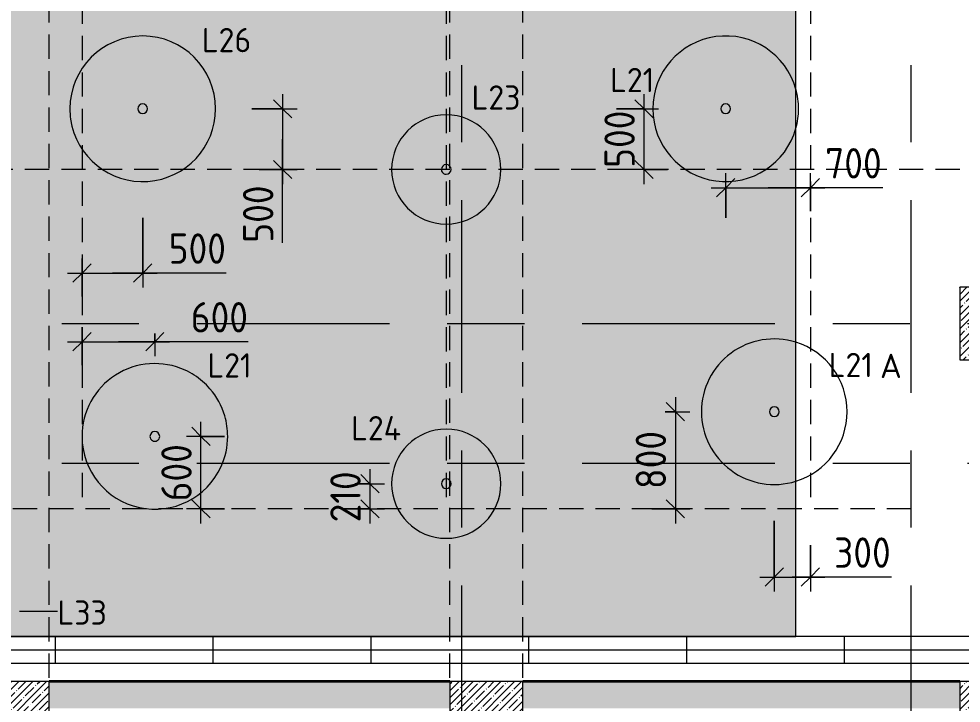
# Model space of a CAD drawing. Header units: millimetres. Extents: x -2911 to 185522, y -8553 to 29000.
# Drawn here: x 22260 to 30022, y 15021 to 20661 of the extents above; entities that cross this region are included whole.
import ezdxf

# ---------------------------------------------------------------- set-up
doc = ezdxf.new("R2010")
doc.units = ezdxf.units.MM
doc.linetypes.add('ADSK_Штрих_ш2 п1', pattern=[300, 200, -100])
doc.linetypes.add('Осевая', pattern=[3175, 635, -476.25, 1587.5, -476.25])
for name, color, linetype, lineweight in [('A-ANNO-DIMS', 7, 'Continuous', 9), ('A-ANNO-DIMS-100', 7, 'Continuous', 9), ('A-DETL-1', 7, 'ADSK_Штрих_ш2 п1', 9), ('A-WALL', 7, 'Continuous', 9), ('A-WALL-PATT', 7, 'Continuous', 9), ('E-LITE-EQPM-IDEN', 7, 'Continuous', 9), ('I-WALL', 7, 'Continuous', 9), ('S-COLS', 7, 'Continuous', 9), ('Оси-2', 7, 'Осевая', 9)]:
    doc.layers.add(name, color=color, linetype=linetype, lineweight=lineweight)
for name, color, linetype, lineweight, true_color in [('A-CLNG-1', 7, 'Continuous', 9, 0xc0c0c0), ('A-WALL-3', 7, 'Continuous', 35, 0x3c3c3c), ('E-LITE-EQPM-1', 1, 'Continuous', 9, 0xff0000), ('G-ANNO-TEXT-1', 1, 'Continuous', 9, 0xff0000)]:
    doc.layers.add(name, color=color, linetype=linetype, lineweight=lineweight, true_color=true_color)
doc.layers.add('A-CLNG-PATT-1', color=7, linetype='Continuous', lineweight=9, transparency=1)
doc.styles.add('GOST Common', font='GOST_Common.ttf', dxfattribs={"height": 200})
doc.styles.add('ISOCPEUR', font='isocpeur.ttf', dxfattribs={"width": 0.9, "height": 250})
doc.styles.add('ISOCPEUR_1', font='isocpeur.ttf', dxfattribs={"height": 200})
doc.dimstyles.new('ISO-2_5_0_9К_БОЛЬШОЙ', dxfattribs={"dimscale": 304.8, "dimtxt": 248.995294, "dimasz": 0.492126, "dimexe": 0.393701, "dimexo": 0.984252, "dimgap": 0, "dimtad": 1, "dimdec": 0, "dimrnd": 10, "dimzin": 0, "dimdsep": 46, "dimtxsty": 'ISOCPEUR', "dimblk1": 'OBLIQUE', "dimblk2": 'OBLIQUE', "dimsah": 1, "dimcen": 0.09, "dimdle": 0.393701, "dimazin": 0, "dimtfac": 1, "dimtdec": 4, "dimtix": 1, "dimtmove": 0, "dimatfit": 3, "dimfxl": 1, "dimtvp": 1, "dimtolj": 1, "dimtzin": 0, "dimarcsym": 2})
doc.dimstyles.new('ISO-2_5_0_9К_БОЛЬШОЙ_2', dxfattribs={"dimscale": 304.8, "dimtxt": 248.995294, "dimasz": 0.492126, "dimexe": 0.393701, "dimexo": 0.984252, "dimgap": 0, "dimtad": 1, "dimdec": 0, "dimrnd": 10, "dimzin": 0, "dimdsep": 46, "dimtxsty": 'ISOCPEUR', "dimblk1": 'OBLIQUE', "dimblk2": 'OBLIQUE', "dimsah": 1, "dimcen": 0.09, "dimdle": 0.393701, "dimazin": 0, "dimtfac": 1, "dimtdec": 4, "dimtix": 1, "dimtmove": 1, "dimatfit": 3, "dimfxl": 1, "dimtvp": 1, "dimtolj": 1, "dimtzin": 0, "dimarcsym": 2})

# ---------------------------------------------------------------- blocks, each defined once
blk = doc.blocks.new('BSC_Колонна _Прямоугольная - 600х600-V7-План расстановки осветительного оборудования 2 этажа в осях 1-12')
at = {"layer": 'S-COLS'}
h = blk.add_hatch(dxfattribs=at)
h.set_pattern_fill('FP_10', color=256, style=0, pattern_type=2)
h.set_pattern_definition([(45, (-26110, -14900), (-57.02463, 57.02463), []), (45, (-26052.975, -14900), (-57.02463, 57.02463), [100.806, -20.161, 3.353, -16.808])])
h.paths.add_polyline_path([(-300, -300), (300, -300), (300, 300), (-300, 300), (-300, -63.6)])
for p, q in [((300, 300), (-300, 300)), ((-300, 300), (-300, -300)), ((300, -300), (300, 300)), ((-300, -300), (300, -300))]:
    blk.add_line(p, q, dxfattribs=at)
blk = doc.blocks.new('BSC_Колонна _Прямоугольная - 600х600-V19-План расстановки осветительного оборудования 2 этажа в осях 1-12')
at = {"layer": 'S-COLS'}
h = blk.add_hatch(dxfattribs=at)
h.set_pattern_fill('FP_25', color=256, style=0, pattern_type=2)
h.set_pattern_definition([(45, (-30310, -14900), (-57.02463, 57.02463), []), (45, (-30252.975, -14900), (-57.02463, 57.02463), [100.806, -20.161, 3.353, -16.808])])
h.paths.add_polyline_path([(-300, -300), (300, -300), (300, 300), (-300, 300), (-300, -63.6)])
for p, q in [((300, 300), (-300, 300)), ((-300, 300), (-300, -300)), ((300, -300), (300, 300)), ((-300, -300), (300, -300))]:
    blk.add_line(p, q, dxfattribs=at)
blk = doc.blocks.new('BSC_Колонна _Прямоугольная - 600х600-V26-План расстановки осветительного оборудования 2 этажа в осях 1-12')
at = {"layer": 'S-COLS'}
h = blk.add_hatch(dxfattribs=at)
h.set_pattern_fill('FP_30', color=256, style=0, pattern_type=2)
h.set_pattern_definition([(45, (-22210, -14900), (-57.02463, 57.02463), []), (45, (-22152.975, -14900), (-57.02463, 57.02463), [100.806, -20.161, 3.353, -16.808])])
h.paths.add_polyline_path([(-300, -300), (300, -300), (300, 300), (-300, 300), (-300, -63.6)])
for p, q in [((300, 300), (-300, 300)), ((-300, 300), (-300, -300)), ((300, -300), (300, 300)), ((-300, -300), (300, -300))]:
    blk.add_line(p, q, dxfattribs=at)
blk = doc.blocks.new('Освещение амфитеатр - 1200мм ral1015-33002351-План расстановки осветительного оборудования 2 этажа в осях 1-12')
at = {"layer": 'E-LITE-EQPM-1'}
for radius, start, end in [(600, 360, 180), (600, 180, 188.18182), (40, 360, 180), (40, 180, 360), (600, 188.18182, 360)]:
    blk.add_arc((0, 0), radius, start, end, dxfattribs=at)
blk = doc.blocks.new('Освещение амфитеатр - 1200мм  Ral5024-V43-План расстановки осветительного оборудования 2 этажа в осях 1-12')
at = {"layer": 'E-LITE-EQPM-1'}
for radius, start, end in [(600, 65.45455, 180), (600, 57.27273, 65.45455), (600, 40.90909, 57.27273), (600, 16.36364, 40.90909), (600, 8.18182, 16.36364), (600, 360, 8.18182), (600, 180, 335.45455), (40, 360, 180), (40, 180, 300), (40, 300, 360), (600, 335.45455, 360)]:
    blk.add_arc((0, 0), radius, start, end, dxfattribs=at)
blk = doc.blocks.new('Освещение амфитеатр - 900мм ral5024-V55-План расстановки осветительного оборудования 2 этажа в осях 1-12')
at = {"layer": 'E-LITE-EQPM-1'}
for radius, start, end in [(450, 360, 180), (450, 180, 360), (40, 360, 180), (40, 180, 255), (40, 270, 360), (40, 255, 270)]:
    blk.add_arc((0, 0), radius, start, end, dxfattribs=at)
blk = doc.blocks.new('Освещение амфитеатр - 1200мм  Ral5024-V56-План расстановки осветительного оборудования 2 этажа в осях 1-12')
at = {"layer": 'E-LITE-EQPM-1'}
for radius, start, end in [(600, 15.55241, 180), (600, 360, 15.55241), (600, 180, 344.44759), (40, 360, 180), (40, 180, 360), (600, 344.44759, 360)]:
    blk.add_arc((0, 0), radius, start, end, dxfattribs=at)
blk = doc.blocks.new('Освещение амфитеатр - 1200мм  Ral5024-V57-План расстановки осветительного оборудования 2 этажа в осях 1-12')
at = {"layer": 'E-LITE-EQPM-1'}
for radius, start, end in [(600, 72.77335, 180), (600, 360, 72.77335), (600, 180, 287.22665), (40, 360, 180), (40, 180, 360), (600, 287.22665, 360)]:
    blk.add_arc((0, 0), radius, start, end, dxfattribs=at)
blk = doc.blocks.new('Стены наклон_ амфитеатр - Стены наклон_ амфитеатр-32992696-План расстановки осветительного оборудования 2 этажа в осях 1-12')
at = {"layer": 'A-WALL-PATT'}
h = blk.add_hatch(dxfattribs=at)
h.set_pattern_fill('FP_62', color=256, style=0, pattern_type=2)
h.set_pattern_definition([(180, (26460, 15460), (-4e-13, -3050), []), (270, (26460, 15460), (1300, 8e-14), [])])
h.paths.add_polyline_path([(21879, 15350), (31041, 15350), (31041, 15570), (21879, 15570), (21879, 15359.7)])
at = {"layer": 'A-WALL'}
for p, q in [((28660, 15570), (21910, 15570)), ((31041, 15570), (28660, 15570))]:
    blk.add_line(p, q, dxfattribs=at)
blk = doc.blocks.new('Освещение амфитеатр - 900мм-33000844-План расстановки осветительного оборудования 2 этажа в осях 1-12')
at = {"layer": 'E-LITE-EQPM-1'}
for radius, start, end in [(450, 360, 180), (450, 180, 360), (40, 360, 180), (40, 180, 360)]:
    blk.add_arc((0, 0), radius, start, end, dxfattribs=at)
blk = doc.blocks.new('BSC_Колонна _Прямоугольная - 600х600-V61-План расстановки осветительного оборудования 2 этажа в осях 1-12')
at = {"layer": 'S-COLS'}
h = blk.add_hatch(dxfattribs=at)
h.set_pattern_fill('FP_64', color=256, style=0, pattern_type=2)
h.set_pattern_definition([(45, (-30310, -18150), (-57.02463, 57.02463), []), (45, (-30252.975, -18150), (-57.02463, 57.02463), [100.806, -20.161, 3.353, -16.808])])
h.paths.add_polyline_path([(-300, -300), (300, -300), (300, 300), (-300, 300)])
for p, q in [((300, 300), (-300, 300)), ((-300, 300), (-300, -300)), ((300, -300), (300, 300)), ((-300, -300), (300, -300))]:
    blk.add_line(p, q, dxfattribs=at)
blk = doc.blocks.new('DIMBLOCK112-План расстановки осветительного оборудования 2 этажа в осях 1-12')
at = {"layer": 'A-ANNO-DIMS-100'}
for p, q in [((23280, 19020), (23280, 18446.2)), ((23280, 18566.2), (23280, 19020)), ((22780, 18372.3), (22780, 18686.2)), ((22660, 18566.2), (23400, 18566.2)), ((22780, 18566.2), (22780, 18372.3)), ((23393.5, 18566.2), (23030, 18566.2)), ((23967.5, 18566.2), (23393.5, 18566.2))]:
    blk.add_line(p, q, dxfattribs=at)
at = {"layer": 'A-ANNO-DIMS-100', "lineweight": 20}
for p, q in [((22780, 18566.2), (22855, 18641.2)), ((23280, 18566.2), (23355, 18641.2)), ((22780, 18566.2), (22705, 18491.2)), ((23280, 18566.2), (23205, 18491.2))]:
    blk.add_line(p, q, dxfattribs=at)
at = {"layer": 'A-ANNO-DIMS-100', "color": 0, "insert": (23493.5, 18892.8), "char_height": 250, "width": 568.858, "attachment_point": 1, "line_spacing_factor": 1.149209, "style": 'ISOCPEUR'}
blk.add_mtext('500', dxfattribs=at)
blk = doc.blocks.new('_Oblique')
at = {"color": 0, "linetype": 'ByBlock', "lineweight": -2}
blk.add_line((-0.5, -0.5), (0.5, 0.5), dxfattribs=at)
blk = doc.blocks.new('DIMBLOCK113-План расстановки осветительного оборудования 2 этажа в осях 1-12')
at = {"layer": 'A-ANNO-DIMS-100'}
for p, q in [((22780, 17806.2), (22780, 18120.1)), ((23380, 18069.1), (23380, 17880.1)), ((23380, 18000.1), (23380, 18069.1)), ((22660, 18000.1), (23500, 18000.1)), ((22780, 18000.1), (22780, 17806.2)), ((23575.8, 18000.1), (23080, 18000.1)), ((24149.9, 18000.1), (23575.8, 18000.1))]:
    blk.add_line(p, q, dxfattribs=at)
at = {"layer": 'A-ANNO-DIMS-100', "lineweight": 20}
for p, q in [((22780, 18000.1), (22855, 18075.1)), ((23380, 18000.1), (23455, 18075.1)), ((22780, 18000.1), (22705, 17925.1)), ((23380, 18000.1), (23305, 17925.1))]:
    blk.add_line(p, q, dxfattribs=at)
at = {"layer": 'A-ANNO-DIMS-100', "color": 0, "insert": (23675.8, 18326.7), "char_height": 250, "width": 568.858, "attachment_point": 1, "line_spacing_factor": 1.149209, "style": 'ISOCPEUR'}
blk.add_mtext('600', dxfattribs=at)
blk = doc.blocks.new('DIMBLOCK114-План расстановки осветительного оборудования 2 этажа в осях 1-12')
at = {"layer": 'A-ANNO-DIMS-100'}
for p, q in [((28082.5, 19020), (28082.5, 19389)), ((28780, 19075), (28780, 19389)), ((27962.5, 19269), (28900, 19269)), ((28082.5, 19269), (28082.5, 19020)), ((28801.5, 19269), (28431.2, 19269)), ((28780, 19269), (28780, 19075)), ((29375.5, 19269), (28801.5, 19269))]:
    blk.add_line(p, q, dxfattribs=at)
at = {"layer": 'A-ANNO-DIMS-100', "lineweight": 20}
for p, q in [((28082.5, 19269), (28157.5, 19344)), ((28780, 19269), (28855, 19344)), ((28082.5, 19269), (28007.5, 19194)), ((28780, 19269), (28705, 19194))]:
    blk.add_line(p, q, dxfattribs=at)
at = {"layer": 'A-ANNO-DIMS-100', "color": 0, "insert": (28901.5, 19595.6), "char_height": 250, "width": 568.858, "attachment_point": 1, "line_spacing_factor": 1.149209, "style": 'ISOCPEUR'}
blk.add_mtext('700', dxfattribs=at)
blk = doc.blocks.new('DIMBLOCK127-План расстановки осветительного оборудования 2 этажа в осях 1-12')
at = {"layer": 'A-ANNO-DIMS-100'}
for p, q in [((25151.7, 16950), (25151.7, 16503.4)), ((25030, 16830), (25271.7, 16830)), ((25151.7, 16830), (25030, 16830)), ((24957.8, 16623.4), (25271.7, 16623.4)), ((25151.7, 16623.4), (24957.8, 16623.4))]:
    blk.add_line(p, q, dxfattribs=at)
at = {"layer": 'A-ANNO-DIMS-100', "lineweight": 20}
for p, q in [((25151.7, 16830), (25076.7, 16905)), ((25151.7, 16830), (25226.7, 16755)), ((25151.7, 16623.4), (25076.7, 16698.4)), ((25151.7, 16623.4), (25226.7, 16548.4))]:
    blk.add_line(p, q, dxfattribs=at)
at = {"layer": 'A-ANNO-DIMS-100', "color": 0, "insert": (24825.1, 16511.2), "char_height": 250, "width": 517.144, "attachment_point": 1, "rotation": 90, "line_spacing_factor": 1.149209, "style": 'ISOCPEUR'}
blk.add_mtext('210', dxfattribs=at)
blk = doc.blocks.new('DIMBLOCK128-План расстановки осветительного оборудования 2 этажа в осях 1-12')
at = {"layer": 'A-ANNO-DIMS-100'}
for p, q in [((28482.5, 16523.4), (28482.5, 15940.7)), ((28482.5, 16060.7), (28482.5, 16523.4)), ((28780, 16323.4), (28780, 15940.7)), ((28780, 16060.7), (28780, 16323.4)), ((28362.5, 16060.7), (28900, 16060.7)), ((28875.3, 16060.7), (28631.2, 16060.7)), ((29449.3, 16060.7), (28875.3, 16060.7))]:
    blk.add_line(p, q, dxfattribs=at)
at = {"layer": 'A-ANNO-DIMS-100', "lineweight": 20}
for p, q in [((28482.5, 16060.7), (28557.5, 16135.7)), ((28780, 16060.7), (28855, 16135.7)), ((28482.5, 16060.7), (28407.5, 15985.7)), ((28780, 16060.7), (28705, 15985.7))]:
    blk.add_line(p, q, dxfattribs=at)
at = {"layer": 'A-ANNO-DIMS-100', "color": 0, "insert": (28975.3, 16387.3), "char_height": 250, "width": 568.858, "attachment_point": 1, "line_spacing_factor": 1.149209, "style": 'ISOCPEUR'}
blk.add_mtext('300', dxfattribs=at)
blk = doc.blocks.new('DIMBLOCK129-План расстановки осветительного оборудования 2 этажа в осях 1-12')
at = {"layer": 'A-ANNO-DIMS-100'}
for p, q in [((27667.6, 17543.4), (27667.6, 16503.4)), ((27582.5, 17423.4), (27787.6, 17423.4)), ((27667.6, 17423.4), (27582.5, 17423.4)), ((27473.7, 16623.4), (27787.6, 16623.4)), ((27667.6, 16623.4), (27473.7, 16623.4))]:
    blk.add_line(p, q, dxfattribs=at)
at = {"layer": 'A-ANNO-DIMS-100', "lineweight": 20}
for p, q in [((27667.6, 17423.4), (27592.6, 17498.4)), ((27667.6, 17423.4), (27742.6, 17348.4)), ((27667.6, 16623.4), (27592.6, 16698.4)), ((27667.6, 16623.4), (27742.6, 16548.4))]:
    blk.add_line(p, q, dxfattribs=at)
at = {"layer": 'A-ANNO-DIMS-100', "color": 0, "insert": (27341, 16786.4), "char_height": 250, "width": 568.858, "attachment_point": 1, "rotation": 90, "line_spacing_factor": 1.149209, "style": 'ISOCPEUR'}
blk.add_mtext('800', dxfattribs=at)
blk = doc.blocks.new('DIMBLOCK130-План расстановки осветительного оборудования 2 этажа в осях 1-12')
at = {"layer": 'A-ANNO-DIMS-100'}
for p, q in [((23759.9, 16503.4), (23759.9, 17340)), ((23953.8, 17220), (23639.9, 17220)), ((23759.9, 17220), (23953.8, 17220)), ((23953.8, 16623.4), (23639.9, 16623.4)), ((23759.9, 16623.4), (23953.8, 16623.4))]:
    blk.add_line(p, q, dxfattribs=at)
at = {"layer": 'A-ANNO-DIMS-100', "lineweight": 20}
for p, q in [((23759.9, 17220), (23684.9, 17295)), ((23759.9, 17220), (23834.9, 17145)), ((23759.9, 16623.4), (23684.9, 16698.4)), ((23759.9, 16623.4), (23834.9, 16548.4))]:
    blk.add_line(p, q, dxfattribs=at)
at = {"layer": 'A-ANNO-DIMS-100', "color": 0, "insert": (23433.3, 16684.7), "char_height": 250, "width": 568.858, "attachment_point": 1, "rotation": 90, "line_spacing_factor": 1.149209, "style": 'ISOCPEUR'}
blk.add_mtext('600', dxfattribs=at)
blk = doc.blocks.new('DIMBLOCK133-План расстановки осветительного оборудования 2 этажа в осях 1-12')
at = {"layer": 'A-ANNO-DIMS-100'}
for p, q in [((24432.8, 20040), (24432.8, 19300)), ((24180, 19920), (24552.8, 19920)), ((24432.8, 19920), (24180, 19920)), ((24432.8, 19389.9), (24432.8, 19670)), ((24238.8, 19420), (24552.8, 19420)), ((24432.8, 19420), (24238.8, 19420)), ((24432.8, 18815.9), (24432.8, 19389.9))]:
    blk.add_line(p, q, dxfattribs=at)
at = {"layer": 'A-ANNO-DIMS-100', "lineweight": 20}
for p, q in [((24432.8, 19920), (24357.8, 19995)), ((24432.8, 19920), (24507.8, 19845)), ((24432.8, 19420), (24357.8, 19495)), ((24432.8, 19420), (24507.8, 19345))]:
    blk.add_line(p, q, dxfattribs=at)
at = {"layer": 'A-ANNO-DIMS-100', "color": 0, "insert": (24106.1, 18815.9), "char_height": 250, "width": 568.858, "attachment_point": 1, "rotation": 90, "line_spacing_factor": 1.149209, "style": 'ISOCPEUR'}
blk.add_mtext('500', dxfattribs=at)
blk = doc.blocks.new('DIMBLOCK137-План расстановки осветительного оборудования 2 этажа в осях 1-12')
at = {"layer": 'A-ANNO-DIMS-100'}
for p, q in [((27410, 19300), (27410, 20040)), ((27182.5, 19920), (27530, 19920)), ((27410, 19920), (27182.5, 19920)), ((27604, 19420), (27290, 19420)), ((27410, 19420), (27604, 19420))]:
    blk.add_line(p, q, dxfattribs=at)
at = {"layer": 'A-ANNO-DIMS-100', "lineweight": 20}
for p, q in [((27410, 19920), (27335, 19995)), ((27410, 19920), (27485, 19845)), ((27410, 19420), (27335, 19495)), ((27410, 19420), (27485, 19345))]:
    blk.add_line(p, q, dxfattribs=at)
at = {"layer": 'A-ANNO-DIMS-100', "color": 0, "insert": (27083.4, 19433), "char_height": 250, "width": 568.858, "attachment_point": 1, "rotation": 90, "line_spacing_factor": 1.149209, "style": 'ISOCPEUR'}
blk.add_mtext('500', dxfattribs=at)

msp = doc.modelspace()

# ---------------------------------------------------------------- hatches: boundary and pattern name
at = {"layer": 'A-CLNG-PATT-1'}
msp.add_hatch(color=256, dxfattribs=at).paths.add_polyline_path([(21910, 15570), (28660, 15570), (28660, 26098.9999), (21910, 26098.9999), (21910, 15882.8923)])
at = {"layer": 'I-WALL'}
h = msp.add_hatch(dxfattribs=at)
h.set_pattern_fill('FP_13', color=256, style=0, pattern_type=2)
h.set_pattern_definition([(45, (0, 0), (-57.02463, 57.02463), []), (45, (57.025, 0), (-57.02463, 57.02463), [100.806, -20.161, 3.353, -16.808])])
h.paths.add_polyline_path([(30010, 14980), (30010, 15200), (26410, 15200), (26410, 14980), (28961.5965, 14980)])
h.paths.add_polyline_path([(30790, 14980), (30790, 15200), (30610, 15200), (30610, 14980)])
h.paths.add_polyline_path([(25810, 14980), (25810, 15200), (22510, 15200), (22510, 14980), (25306.2326, 14980)])
h.paths.add_polyline_path([(21650.8687, 14980), (21910, 14980), (21910, 15200), (18710.2566, 15200), (18710.2566, 14980), (20210, 14980)])
h.paths.add_polyline_path([(18090.2566, 14980), (18110.2566, 14980), (18110.2566, 15200), (14320, 15200), (14320, 14980), (16890, 14980)])

# ---------------------------------------------------------------- linework, layer by layer
at = {"layer": 'A-CLNG-1'}
for p, q in [((28660, 15570), (28660, 26098.9999)), ((21910, 15570), (28660, 15570))]:
    msp.add_line(p, q, dxfattribs=at)
at = {"layer": 'A-DETL-1'}
for p, q in [((22509.7434, 15231.0001), (22509.7434, 26499.9999)), ((25810, 15231.0001), (25810, 26499.9999)), ((26410, 15231.0001), (26410, 26499.9999)), ((22780, 25020), (22780, 16623.4142)), ((25780, 25020), (25780, 16623.4142)), ((28780, 25020), (28780, 16623.4142)), ((30010, 19420), (16780, 19420)), ((29610, 16623.4142), (16780, 16623.4142))]:
    msp.add_line(p, q, dxfattribs=at)
at = {"layer": 'A-WALL-3'}
for p, q in [((25810, 15200), (22510, 15200)), ((30010, 15200), (26410, 15200))]:
    msp.add_line(p, q, dxfattribs=at)
at = {"layer": 'E-LITE-EQPM-IDEN'}
msp.add_line((22265.613, 15780.5677), (22578.5877, 15780.5677), dxfattribs=at)
at = {"layer": 'I-WALL'}
msp.add_line((21910, 15350.0001), (30610, 15350.0001), dxfattribs=at)
at = {"layer": 'Оси-2'}
for p, q in [((25910, 593.7414), (25910, 24898.0711)), ((29610, 593.7414), (29610, 24898.0711)), ((389, 18150.0001), (36260, 18150.0001)), ((389, 17000.0001), (36260, 17000.0001))]:
    msp.add_line(p, q, dxfattribs=at)

# ---------------------------------------------------------------- block references
at = {"layer": 'A-WALL'}
msp.add_blockref('Стены наклон_ амфитеатр - Стены наклон_ амфитеатр-32992696-План расстановки осветительного оборудования 2 этажа в осях 1-12', (0, 0), dxfattribs=at)
at = {"layer": 'E-LITE-EQPM-1'}
for name, p in [('Освещение амфитеатр - 1200мм ral1015-33002351-План расстановки осветительного оборудования 2 этажа в осях 1-12', (23280, 19920)), ('Освещение амфитеатр - 1200мм  Ral5024-V56-План расстановки осветительного оборудования 2 этажа в осях 1-12', (28082.5, 19920)), ('Освещение амфитеатр - 900мм ral5024-V55-План расстановки осветительного оборудования 2 этажа в осях 1-12', (25780, 19420)), ('Освещение амфитеатр - 1200мм  Ral5024-V57-План расстановки осветительного оборудования 2 этажа в осях 1-12', (28482.5, 17423.4142)), ('Освещение амфитеатр - 1200мм  Ral5024-V43-План расстановки осветительного оборудования 2 этажа в осях 1-12', (23380, 17220)), ('Освещение амфитеатр - 900мм-33000844-План расстановки осветительного оборудования 2 этажа в осях 1-12', (25780, 16830.0001))]:
    msp.add_blockref(name, p, dxfattribs=at)
at = {"layer": 'S-COLS'}
for name, p in [('BSC_Колонна _Прямоугольная - 600х600-V61-План расстановки осветительного оборудования 2 этажа в осях 1-12', (30310, 18150.0001)), ('BSC_Колонна _Прямоугольная - 600х600-V26-План расстановки осветительного оборудования 2 этажа в осях 1-12', (22210, 14900)), ('BSC_Колонна _Прямоугольная - 600х600-V7-План расстановки осветительного оборудования 2 этажа в осях 1-12', (26110, 14900)), ('BSC_Колонна _Прямоугольная - 600х600-V19-План расстановки осветительного оборудования 2 этажа в осях 1-12', (30310, 14900))]:
    msp.add_blockref(name, p, dxfattribs=at)

# ---------------------------------------------------------------- texts
at = {"layer": 'E-LITE-EQPM-IDEN', "char_height": 200, "attachment_point": 1, "style": 'GOST Common'}
for s, insert, width in [('L26', (23767.6871, 20586.1653), 529.11375), ('L21', (27130.7113, 20256.9), 472.995625), ('L23', (25989.6371, 20112.9), 521.096875), ('L21', (23813.6871, 17905.033), 472.995625), ('L21', (28931.7463, 17908.4472), 472.995625), ('L24', (24997.3022, 17387.6446), 553.164375), ('L33', (22578.5877, 15868.1406), 513.08)]:
    msp.add_mtext(s, dxfattribs=dict(at, insert=insert, width=width))
at = {"layer": 'G-ANNO-TEXT-1', "insert": (29353.4264, 17900.9459), "char_height": 200, "width": 224.4725, "attachment_point": 1, "style": 'ISOCPEUR_1'}
msp.add_mtext('\\fISOCPEUR|b0|i0|c204|p34|;А', dxfattribs=at)

# ---------------------------------------------------------------- dimensions: what is measured, and where the dimension line sits
at = {"layer": 'A-ANNO-DIMS'}
dim = msp.add_linear_dim(base=(24432.7554, 19420), p1=(23880, 19920), p2=(24538.8214, 19420), angle=90, dimstyle='ISO-2_5_0_9К_БОЛЬШОЙ_2', override={"dimpost": '<>', "dimfxl": 827.070535}, dxfattribs=at)
dim.commit()
dim.dimension.update_dxf_attribs({"geometry": 'DIMBLOCK133-План расстановки осветительного оборудования 2 этажа в осях 1-12', "text_midpoint": (24272.8081, 19100.2886), "dimtype": 160, "text_rotation": 90})
for base, p1, p2, override, picture, middle in [((27410.0385, 19920), (27303.9724, 19420), (27482.5, 19920), {"dimpost": '<>', "dimfxl": 530.916261}, 'DIMBLOCK137-План расстановки осветительного оборудования 2 этажа в осях 1-12', (27285.0385, 19670)), ((27667.5952, 16623.4142), (27882.5, 17423.4142), (27773.6612, 16623.4142), {"dimpost": '<>', "dimfxl": 807.369725}, 'DIMBLOCK129-План расстановки осветительного оборудования 2 этажа в осях 1-12', (27542.5952, 17023.4142)), ((23759.8953, 17220), (23653.8293, 16623.4142), (23653.8293, 17220), {"dimpost": '<>', "dimfxl": 596.58579}, 'DIMBLOCK130-План расстановки осветительного оборудования 2 этажа в осях 1-12', (23634.8953, 16921.7071)), ((25151.7076, 16623.4142), (25330, 16830.0001), (25257.7736, 16623.4142), {"dimpost": '<>', "dimfxl": 218.84782}, 'DIMBLOCK127-План расстановки осветительного оборудования 2 этажа в осях 1-12', (25026.7076, 16726.7071))]:
    dim = msp.add_linear_dim(base=base, p1=p1, p2=p2, angle=90, dimstyle='ISO-2_5_0_9К_БОЛЬШОЙ', override=override, dxfattribs=at)
    dim.commit()
    dim.dimension.update_dxf_attribs({"geometry": picture, "text_midpoint": middle})
for base, p1, p2, override, picture, middle in [((28779.9999656428, 19268.9788079223), (28082.4999656428, 19319.9999952556), (28779.9999656428, 19375.0448251003), {"dimpost": '<>', "dimfxl": 699.668624}, 'DIMBLOCK114-План расстановки осветительного оборудования 2 этажа в осях 1-12', (29185.9095358945, 19428.9260778564)), ((23280, 18566.2057), (22780, 18672.2717), (23280, 19320), {"dimpost": '<>', "dimfxl": 818.261548}, 'DIMBLOCK112-План расстановки осветительного оборудования 2 этажа в осях 1-12', (23777.9304, 18726.1529)), ((23380, 18000.1042), (22780, 18106.1702), (23380, 17769.0889), {"dimpost": '<>', "dimfxl": 688.20335}, 'DIMBLOCK113-План расстановки осветительного оборудования 2 этажа в осях 1-12', (23960.2417, 18160.0515)), ((28779.9999656428, 16060.6585252073), (28482.4999656428, 16823.4142057047), (28779.9999656428, 16623.4142057047), {"dimpost": '<>', "dimfxl": 358.477684}, 'DIMBLOCK128-План расстановки осветительного оборудования 2 этажа в осях 1-12', (29259.7091997304, 16220.6057951415))]:
    dim = msp.add_linear_dim(base=base, p1=p1, p2=p2, dimstyle='ISO-2_5_0_9К_БОЛЬШОЙ_2', override=override, dxfattribs=at)
    dim.commit()
    dim.dimension.update_dxf_attribs({"geometry": picture, "text_midpoint": middle, "dimtype": 160})

doc.saveas('drawing.dxf')
